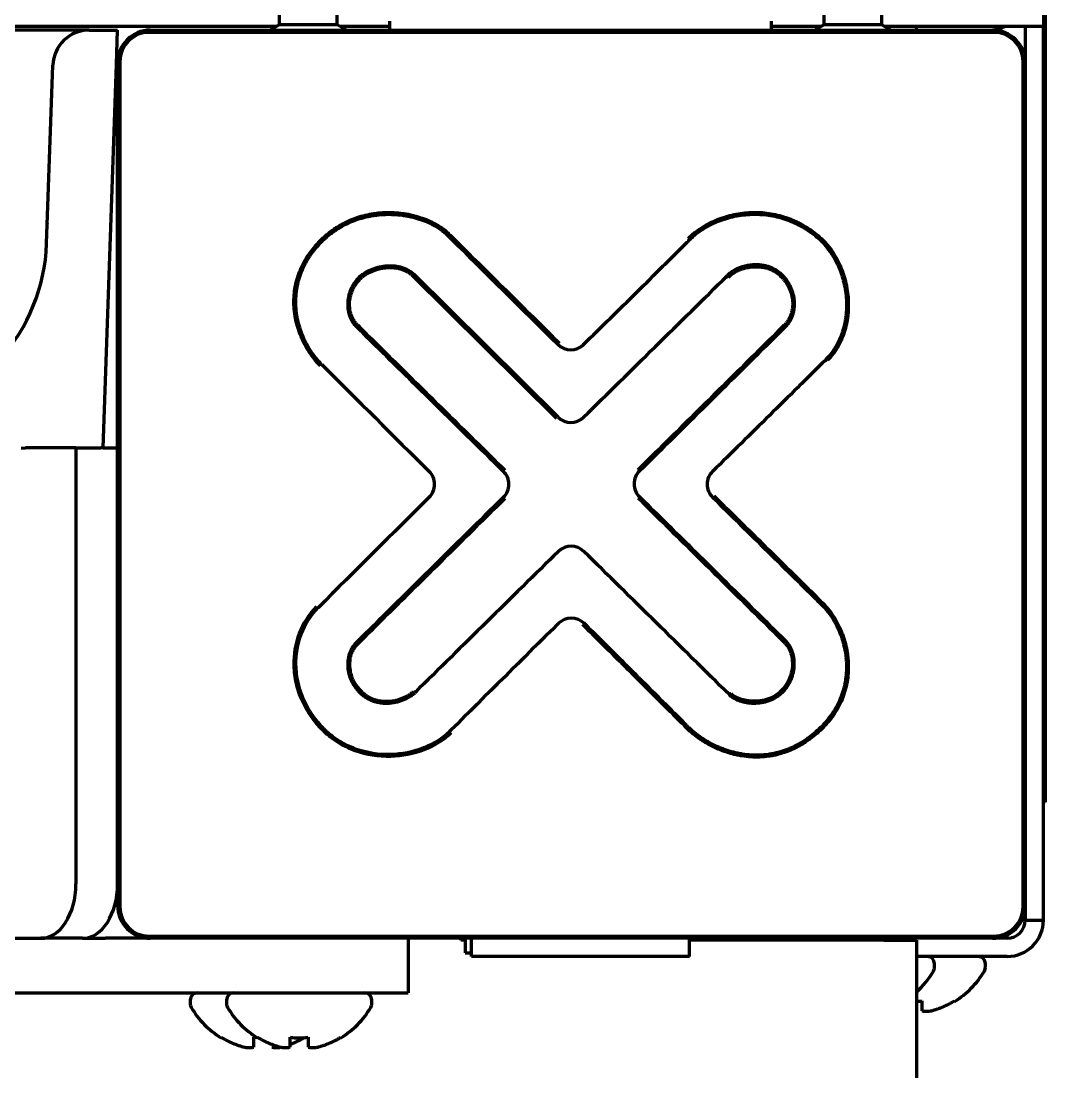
# Model space of a CAD drawing. Header units: inches. Extents: x -3055 to 7244, y 299 to 5591.
# Drawn here: x 3632.8 to 3689.2, y 2087.3 to 2145.1 of the extents above; entities that cross this region are included whole.
import ezdxf

# ---------------------------------------------------------------- set-up
doc = ezdxf.new("R2010")
doc.units = ezdxf.units.IN

msp = doc.modelspace()

# ---------------------------------------------------------------- linework, layer by layer
at = {"linetype": 'Continuous', "lineweight": 70}
for p, q in [((3689.155, 2104.123), (3689.155, 2165.123)), ((3689.205, 2165.123), (3689.205, 2104.123)), ((3689.119, 2160.643), (3689.119, 2144.823)), ((3647.019, 2145.623), (3647.019, 2144.912)), ((3650.219, 2144.912), (3650.219, 2145.623)), ((3677.019, 2145.623), (3677.019, 2144.912)), ((3680.219, 2144.912), (3680.219, 2145.623)), ((3646.865, 2144.823), (3614.519, 2144.823)), ((3647.019, 2144.912), (3646.519, 2144.623)), ((3650.219, 2144.912), (3647.019, 2144.912)), ((3650.719, 2144.623), (3650.219, 2144.912)), ((3653.118, 2144.823), (3650.373, 2144.823)), ((3676.864, 2144.823), (3674.117, 2144.823)), ((3677.019, 2144.912), (3676.519, 2144.623)), ((3680.219, 2144.912), (3677.019, 2144.912)), ((3680.719, 2144.623), (3680.219, 2144.912)), ((3687.119, 2144.823), (3680.371, 2144.823)), ((3682.119, 2144.623), (3682.119, 2144.825)), ((3689.119, 2144.823), (3687.119, 2144.823)), ((3688.119, 2144.823), (3688.119, 2144.278)), ((3689.119, 2144.278), (3689.119, 2144.823)), ((3636.55, 2144.623), (3631.553, 2144.623)), ((3636.55, 2144.623), (3636.85, 2144.623)), ((3636.85, 2144.623), (3638.119, 2144.623)), ((3638.052, 2142.728), (3638.119, 2144.623)), ((3686.394, 2144.498), (3639.844, 2144.498)), ((3639.919, 2144.623), (3686.319, 2144.623)), ((3688.119, 2144.278), (3688.119, 2142.823)), ((3689.119, 2097.919), (3689.119, 2144.278)), ((3634.208, 2132.869), (3634.551, 2142.693)), ((3637.315, 2121.623), (3638.052, 2142.728)), ((3638.119, 2096.423), (3638.119, 2142.823)), ((3638.244, 2142.898), (3638.244, 2096.348)), ((3687.994, 2096.348), (3687.994, 2142.898)), ((3688.119, 2142.823), (3688.119, 2096.423)), ((3656.362, 2133.263), (3656.433, 2133.333)), ((3676.543, 2133.308), (3676.605, 2133.387)), ((3669.633, 2133.085), (3669.561, 2133.156)), ((3651.41, 2130.998), (3651.481, 2130.928)), ((3654.429, 2131.183), (3654.36, 2131.111)), ((3662.312, 2123.244), (3654.36, 2131.111)), ((3662.382, 2123.315), (3654.429, 2131.183)), ((3671.703, 2131.101), (3671.775, 2131.031)), ((3674.694, 2131.171), (3674.625, 2131.099)), ((3651.257, 2128.319), (3651.328, 2128.39)), ((3674.926, 2128.318), (3674.856, 2128.389)), ((3677.147, 2126.502), (3677.218, 2126.431)), ((3649.359, 2126.214), (3649.288, 2126.143)), ((3632.796, 2121.61), (3633.043, 2121.623)), ((3635.82, 2121.623), (3633.043, 2121.623)), ((3635.82, 2121.623), (3637.202, 2121.623)), ((3635.82, 2121.623), (3635.82, 2097.623)), ((3637.315, 2121.623), (3637.202, 2121.623)), ((3637.315, 2121.623), (3638.119, 2121.623)), ((3670.895, 2118.905), (3670.965, 2118.976)), ((3676.963, 2112.93), (3677.033, 2113.001)), ((3663.815, 2111.965), (3663.744, 2111.894)), ((3651.226, 2110.856), (3651.296, 2110.785)), ((3674.956, 2110.948), (3674.886, 2110.878)), ((3651.473, 2108.146), (3651.544, 2108.216)), ((3654.49, 2108.146), (3654.42, 2108.216)), ((3671.816, 2108.039), (3671.886, 2108.11)), ((3671.909, 2108.086), (3671.841, 2108.013)), ((3669.531, 2106.277), (3669.46, 2106.207)), ((3656.48, 2105.939), (3656.41, 2106.01)), ((3689.155, 2104.623), (3689.119, 2104.623)), ((3689.155, 2102.123), (3689.155, 2104.123)), ((3689.205, 2104.123), (3689.205, 2102.123)), ((3689.205, 2102.123), (3689.155, 2102.123)), ((3689.119, 2097.192), (3689.119, 2097.919)), ((3689.119, 2096.623), (3689.119, 2097.192)), ((3688.119, 2096.423), (3688.119, 2095.623)), ((3689.119, 2095.623), (3689.119, 2096.623)), ((3688.119, 2095.623), (3689.119, 2095.623)), ((3619.108, 2094.623), (3633.892, 2094.623)), ((3636.19, 2094.623), (3633.892, 2094.623)), ((3636.19, 2094.623), (3637.459, 2094.623)), ((3639.757, 2094.623), (3637.459, 2094.623)), ((3639.757, 2094.623), (3639.919, 2094.623)), ((3639.844, 2094.748), (3686.394, 2094.748)), ((3686.319, 2094.623), (3639.919, 2094.623)), ((3654.119, 2094.623), (3654.119, 2091.623)), ((3657.019, 2094.523), (3657.019, 2094.623)), ((3657.269, 2094.523), (3657.019, 2094.523)), ((3657.269, 2094.624), (3657.269, 2093.823)), ((3657.619, 2093.623), (3657.619, 2094.623)), ((3680.319, 2094.523), (3669.618, 2094.523)), ((3669.619, 2093.623), (3669.619, 2094.623)), ((3675.119, 2094.623), (3673.119, 2094.623)), ((3673.119, 2094.623), (3673.119, 2094.523)), ((3687.119, 2094.623), (3675.119, 2094.623)), ((3677.365, 2094.623), (3677.365, 2094.623)), ((3680.319, 2094.523), (3682.119, 2094.523)), ((3680.872, 2094.623), (3680.872, 2094.623)), ((3682.119, 2094.523), (3682.119, 2014.073)), ((3683.672, 2094.623), (3683.672, 2094.623)), ((3657.269, 2093.823), (3657.618, 2093.823)), ((3669.619, 2093.623), (3657.619, 2093.623)), ((3687.119, 2093.623), (3682.118, 2093.623)), ((3683.119, 2093.023), (3683.119, 2093.223)), ((3685.919, 2093.023), (3685.919, 2093.223)), ((3620.12, 2091.623), (3637.459, 2091.623)), ((3637.459, 2091.623), (3639.757, 2091.623)), ((3639.757, 2091.623), (3651.119, 2091.623)), ((3651.119, 2091.623), (3654.119, 2091.623)), ((3642.119, 2091.223), (3642.119, 2091.023)), ((3644.119, 2091.223), (3644.119, 2091.023)), ((3652.119, 2091.023), (3652.119, 2091.223)), ((3684.219, 2091.178), (3684.219, 2091.145)), ((3643.819, 2089.145), (3643.819, 2089.178)), ((3645.619, 2089.178), (3645.817, 2089.157)), ((3645.819, 2089.145), (3645.819, 2089.178)), ((3650.419, 2089.178), (3650.419, 2089.145))]:
    msp.add_line(p, q, dxfattribs=at)
for centre, radius, start, end in [((3686.119, 2146.623), 2, 270, 295.83984), ((3636.55, 2142.623), 2, 90, 178), ((3639.919, 2142.823), 1.8, 90, 180), ((3639.844, 2142.898), 1.6, 90, 180), ((3686.319, 2142.823), 1.8, 0, 90), ((3686.394, 2142.898), 1.6, 0, 90), ((5083.716, 3572.463), 2026.977, 225.23677, 225.47603), ((5083.716, 3572.463), 2026.877, 225.236811, 225.47603), ((3624.214, 2133.218), 10, 278.25944, 358), ((-642.483, 6508.303), 6145.901, 314.481055, 314.584597), ((6881.111, 5401.932), 4598.751, 225.385511, 225.52738), ((6881.111, 5401.932), 4598.651, 225.38552, 225.52738), ((-1979.547, 7839.406), 8036.665, 314.633821, 314.714601), ((-1979.547, 7839.406), 8036.765, 314.633821, 314.714601), ((3663.085, 2128.028), 1, 225.47603, 314.4864), ((5657.348, 4141.894), 2845.169, 225.109511, 225.277687), ((3663.085, 2124.026), 1, 225.30712, 314.48105), ((3654.58, 2119.618), 1, 314.73047, 45.27769), ((3658.671, 2119.617), 1, 314.61693, 45.52738), ((3667.571, 2119.64), 1, 134.63382, 225.42172), ((3671.595, 2119.619), 1, 134.48075, 225.54834), ((5900.161, -147.19), 3189.776, 134.730473, 134.885454), ((10417.262, -4729.957), 9621.641, 134.61693, 134.685132), ((10417.262, -4729.957), 9621.541, 134.61693, 134.685132), ((-2945.93, -4591.941), 9421.412, 45.352632, 45.42172), ((-2945.93, -4591.941), 9421.512, 45.352629, 45.42172), ((9105.699, -3425.398), 7767.612, 134.488725, 134.570552), ((3663.099, 2115.212), 1, 45.50651, 134.48872), ((-1724.148, -3368.137), 7687.973, 45.422706, 45.506515), ((5699.073, 54.83), 2894.791, 134.713518, 134.88081), ((3663.111, 2111.255), 1, 45.26446, 134.71352), ((3639.919, 2096.423), 1.8, 180, 270), ((3639.844, 2096.348), 1.6, 180, 270), ((3686.319, 2096.423), 1.8, 270, 0), ((3686.394, 2096.348), 1.6, 270, 0), ((3687.119, 2095.623), 2, 270, 0), ((3687.119, 2095.623), 1, 270, 0), ((3682.719, 2093.223), 0.4, 0, 90), ((3685.519, 2093.223), 0.4, 0, 90), ((3678.92, 2095.243), 4.8, 311.79318, 329.69882), ((3682.719, 2093.023), 0.4, 329.69882, 0), ((3681.72, 2095.243), 4.8, 301.37271, 329.69882), ((3685.519, 2093.023), 0.4, 329.69882, 0), ((3642.519, 2091.223), 0.4, 90, 180), ((3644.519, 2091.223), 0.4, 90, 180), ((3651.719, 2091.223), 0.4, 0, 90), ((3642.519, 2091.023), 0.4, 180, 210.30118), ((3644.519, 2091.023), 0.4, 180, 210.30118), ((3651.719, 2091.023), 0.4, 329.69882, 0), ((3646.317, 2093.243), 4.8, 210.30118, 238.62729), ((3648.317, 2093.243), 4.8, 210.30118, 238.62729), ((3647.92, 2093.243), 4.8, 301.37271, 329.69882)]:
    msp.add_arc(centre, radius, start, end, dxfattribs=at)
for centre, major_axis, ratio, start_param, end_param in [((3624.254, 2134.345), (0.254, 10.039), 0.995746, 4.687766, 4.702688), ((3633.892, 2097.623), (0, 3), 0.642788, 3.141593, 4.712389), ((3636.19, 2097.623), (0, -3), 0.642788, 0, 1.570796)]:
    msp.add_ellipse(centre, major_axis=major_axis, ratio=ratio, start_param=start_param, end_param=end_param, dxfattribs=at)
for points in [[(3653.119, 2144.623), (3653.119, 2144.699), (3653.119, 2144.859), (3653.119, 2145.033), (3653.119, 2145.123)], [(3674.119, 2145.123), (3674.119, 2145.033), (3674.119, 2144.859), (3674.119, 2144.699), (3674.119, 2144.623)], [(3671.703, 2131.101), (3671.715, 2131.113), (3671.727, 2131.125), (3671.739, 2131.136)], [(3671.815, 2108.038), (3671.823, 2108.029), (3671.832, 2108.021), (3671.841, 2108.013)], [(3671.885, 2108.109), (3671.893, 2108.101), (3671.901, 2108.093), (3671.909, 2108.086)], [(3682.12, 2091.151), (3682.22, 2091.156), (3682.319, 2091.165), (3682.419, 2091.178)], [(3682.919, 2090.628), (3682.973, 2090.641), (3683.081, 2090.671), (3683.242, 2090.722), (3683.401, 2090.778), (3683.557, 2090.839), (3683.709, 2090.906), (3683.865, 2090.98), (3684.031, 2091.068), (3684.155, 2091.139), (3684.219, 2091.178)], [(3682.419, 2090.628), (3682.445, 2090.624), (3682.496, 2090.619), (3682.57, 2090.614), (3682.641, 2090.611), (3682.711, 2090.612), (3682.781, 2090.614), (3682.849, 2090.62), (3682.895, 2090.625), (3682.919, 2090.628)], [(3645.619, 2088.628), (3645.619, 2088.641), (3645.619, 2088.671), (3645.619, 2088.722), (3645.619, 2088.778), (3645.619, 2088.839), (3645.619, 2088.906), (3645.619, 2088.98), (3645.619, 2089.068), (3645.619, 2089.139), (3645.619, 2089.178)], [(3647.619, 2088.628), (3647.619, 2088.641), (3647.619, 2088.671), (3647.619, 2088.722), (3647.619, 2088.778), (3647.619, 2088.839), (3647.619, 2088.906), (3647.619, 2088.98), (3647.619, 2089.068), (3647.619, 2089.139), (3647.619, 2089.178)], [(3647.619, 2089.178), (3647.785, 2089.156), (3648.119, 2089.134), (3648.452, 2089.156), (3648.619, 2089.178)], [(3649.119, 2088.628), (3649.173, 2088.641), (3649.281, 2088.671), (3649.442, 2088.722), (3649.601, 2088.778), (3649.757, 2088.839), (3649.909, 2088.906), (3650.065, 2088.98), (3650.231, 2089.068), (3650.355, 2089.139), (3650.419, 2089.178)], [(3645.119, 2088.628), (3645.142, 2088.625), (3645.19, 2088.619), (3645.261, 2088.614), (3645.333, 2088.612), (3645.404, 2088.612), (3645.475, 2088.614), (3645.547, 2088.619), (3645.595, 2088.625), (3645.619, 2088.628)], [(3646.619, 2088.628), (3646.645, 2088.624), (3646.696, 2088.619), (3646.77, 2088.614), (3646.841, 2088.611), (3646.911, 2088.612), (3646.981, 2088.614), (3647.049, 2088.62), (3647.095, 2088.625), (3647.119, 2088.628)], [(3647.119, 2088.628), (3647.142, 2088.625), (3647.19, 2088.619), (3647.261, 2088.614), (3647.333, 2088.612), (3647.404, 2088.612), (3647.475, 2088.614), (3647.547, 2088.619), (3647.595, 2088.625), (3647.619, 2088.628)], [(3648.619, 2088.628), (3648.645, 2088.624), (3648.696, 2088.619), (3648.77, 2088.614), (3648.841, 2088.611), (3648.911, 2088.612), (3648.981, 2088.614), (3649.049, 2088.62), (3649.095, 2088.625), (3649.119, 2088.628)]]:
    msp.add_open_spline(points, degree=3, dxfattribs=at)
for points, knots in [([(3649.288, 2126.143), (3649.259, 2126.172), (3649.231, 2126.201), (3649.174, 2126.261), (3649.091, 2126.351), (3649.012, 2126.444), (3648.86, 2126.632), (3648.765, 2126.763), (3648.587, 2127.032), (3648.505, 2127.171), (3648.391, 2127.386), (3648.355, 2127.459), (3648.303, 2127.569), (3648.286, 2127.606), (3648.252, 2127.681), (3648.236, 2127.718), (3648.158, 2127.907), (3648.103, 2128.059), (3648.007, 2128.368), (3647.967, 2128.524), (3647.917, 2128.762), (3647.903, 2128.842), (3647.884, 2128.963), (3647.878, 2129.003), (3647.868, 2129.084), (3647.863, 2129.125), (3647.841, 2129.328), (3647.832, 2129.49), (3647.831, 2129.813), (3647.839, 2129.974), (3647.872, 2130.296), (3647.897, 2130.456), (3647.939, 2130.655), (3647.948, 2130.695), (3647.968, 2130.775), (3647.998, 2130.893), (3648.079, 2131.165), (3648.225, 2131.539), (3648.372, 2131.825), (3648.494, 2132.035), (3648.536, 2132.103), (3648.602, 2132.206), (3648.625, 2132.239), (3648.671, 2132.307), (3648.694, 2132.34), (3648.813, 2132.506), (3648.915, 2132.633), (3649.127, 2132.876), (3649.238, 2132.993), (3649.469, 2133.216), (3649.59, 2133.323), (3649.778, 2133.476), (3649.843, 2133.525), (3649.941, 2133.597), (3649.974, 2133.621), (3650.041, 2133.668), (3650.075, 2133.691), (3650.177, 2133.759), (3650.246, 2133.802), (3650.352, 2133.865), (3650.387, 2133.885), (3650.458, 2133.925), (3650.494, 2133.945), (3650.674, 2134.041), (3650.82, 2134.11), (3651.118, 2134.235), (3651.269, 2134.29), (3651.576, 2134.386), (3651.732, 2134.427), (3651.969, 2134.478), (3652.049, 2134.493), (3652.209, 2134.52), (3652.29, 2134.532), (3652.533, 2134.562), (3652.856, 2134.587), (3653.179, 2134.584), (3653.502, 2134.568), (3653.664, 2134.553), (3653.865, 2134.525), (3653.906, 2134.52), (3653.986, 2134.507), (3654.026, 2134.5), (3654.147, 2134.478), (3654.226, 2134.462), (3654.463, 2134.408), (3654.619, 2134.365), (3654.926, 2134.266), (3655.077, 2134.209), (3655.3, 2134.112), (3655.374, 2134.078), (3655.484, 2134.023), (3655.52, 2134.005), (3655.592, 2133.966), (3655.628, 2133.946), (3655.805, 2133.845), (3655.94, 2133.756), (3656.134, 2133.609), (3656.197, 2133.558), (3656.288, 2133.476), (3656.318, 2133.449), (3656.376, 2133.392), (3656.405, 2133.363), (3656.433, 2133.333)], [0, 0, 0, 0, 0.007813, 0.007813, 0.015625, 0.03125, 0.03125, 0.0625, 0.0625, 0.09375, 0.09375, 0.109375, 0.109375, 0.117188, 0.117188, 0.125, 0.125, 0.15625, 0.15625, 0.1875, 0.1875, 0.203125, 0.203125, 0.210938, 0.210938, 0.21875, 0.21875, 0.25, 0.25, 0.28125, 0.28125, 0.3125, 0.3125, 0.320313, 0.320313, 0.328125, 0.34375, 0.375, 0.40625, 0.40625, 0.421875, 0.421875, 0.429687, 0.429687, 0.4375, 0.4375, 0.46875, 0.46875, 0.5, 0.5, 0.53125, 0.53125, 0.546875, 0.546875, 0.554687, 0.554687, 0.5625, 0.5625, 0.578125, 0.578125, 0.585937, 0.585937, 0.59375, 0.59375, 0.625, 0.625, 0.65625, 0.65625, 0.6875, 0.6875, 0.703125, 0.703125, 0.71875, 0.71875, 0.75, 0.78125, 0.78125, 0.8125, 0.8125, 0.820312, 0.820312, 0.828125, 0.828125, 0.84375, 0.84375, 0.875, 0.875, 0.90625, 0.90625, 0.921875, 0.921875, 0.929687, 0.929687, 0.9375, 0.9375, 0.96875, 0.96875, 0.984375, 0.984375, 0.992187, 0.992187, 1, 1, 1, 1]), ([(3649.359, 2126.214), (3649.33, 2126.242), (3649.302, 2126.271), (3649.247, 2126.329), (3649.166, 2126.418), (3649.089, 2126.508), (3648.939, 2126.694), (3648.846, 2126.821), (3648.672, 2127.086), (3648.592, 2127.222), (3648.48, 2127.432), (3648.444, 2127.503), (3648.393, 2127.612), (3648.376, 2127.648), (3648.344, 2127.721), (3648.328, 2127.758), (3648.252, 2127.942), (3648.197, 2128.092), (3648.104, 2128.395), (3648.064, 2128.548), (3648.016, 2128.781), (3648.001, 2128.859), (3647.983, 2128.978), (3647.977, 2129.017), (3647.967, 2129.096), (3647.962, 2129.136), (3647.941, 2129.335), (3647.932, 2129.494), (3647.932, 2129.811), (3647.939, 2129.969), (3647.972, 2130.284), (3647.996, 2130.441), (3648.038, 2130.636), (3648.047, 2130.676), (3648.065, 2130.753), (3648.095, 2130.87), (3648.175, 2131.136), (3648.318, 2131.502), (3648.463, 2131.782), (3648.582, 2131.987), (3648.624, 2132.055), (3648.689, 2132.155), (3648.711, 2132.188), (3648.756, 2132.254), (3648.779, 2132.287), (3648.896, 2132.449), (3648.995, 2132.573), (3649.203, 2132.812), (3649.312, 2132.926), (3649.539, 2133.145), (3649.657, 2133.25), (3649.842, 2133.399), (3649.905, 2133.447), (3650.002, 2133.518), (3650.034, 2133.541), (3650.1, 2133.587), (3650.133, 2133.61), (3650.233, 2133.676), (3650.301, 2133.718), (3650.404, 2133.78), (3650.439, 2133.8), (3650.509, 2133.839), (3650.544, 2133.858), (3650.72, 2133.952), (3650.864, 2134.02), (3651.301, 2134.203), (3651.602, 2134.296), (3651.99, 2134.38), (3652.068, 2134.395), (3652.225, 2134.421), (3652.305, 2134.433), (3652.542, 2134.462), (3652.859, 2134.487), (3653.176, 2134.484), (3653.492, 2134.468), (3653.65, 2134.454), (3653.848, 2134.427), (3653.888, 2134.421), (3653.967, 2134.409), (3654.006, 2134.402), (3654.124, 2134.381), (3654.202, 2134.365), (3654.434, 2134.312), (3654.587, 2134.271), (3654.888, 2134.173), (3655.036, 2134.118), (3655.255, 2134.023), (3655.327, 2133.99), (3655.47, 2133.918), (3655.541, 2133.88), (3655.749, 2133.761), (3655.882, 2133.675), (3656.071, 2133.531), (3656.132, 2133.481), (3656.22, 2133.402), (3656.249, 2133.376), (3656.307, 2133.32), (3656.334, 2133.292), (3656.362, 2133.263)], [0, 0, 0, 0, 0.007812, 0.007812, 0.015625, 0.03125, 0.03125, 0.0625, 0.0625, 0.09375, 0.09375, 0.109375, 0.109375, 0.117187, 0.117187, 0.125, 0.125, 0.15625, 0.15625, 0.1875, 0.1875, 0.203125, 0.203125, 0.210937, 0.210937, 0.21875, 0.21875, 0.25, 0.25, 0.28125, 0.28125, 0.3125, 0.3125, 0.320312, 0.320312, 0.328125, 0.34375, 0.375, 0.40625, 0.40625, 0.421875, 0.421875, 0.429687, 0.429687, 0.4375, 0.4375, 0.46875, 0.46875, 0.5, 0.5, 0.53125, 0.53125, 0.546875, 0.546875, 0.554687, 0.554687, 0.5625, 0.5625, 0.578125, 0.578125, 0.585937, 0.585937, 0.59375, 0.59375, 0.625, 0.625, 0.6875, 0.6875, 0.703125, 0.703125, 0.71875, 0.71875, 0.75, 0.78125, 0.78125, 0.8125, 0.8125, 0.820312, 0.820312, 0.828125, 0.828125, 0.84375, 0.84375, 0.875, 0.875, 0.90625, 0.90625, 0.921875, 0.921875, 0.9375, 0.9375, 0.96875, 0.96875, 0.984375, 0.984375, 0.992187, 0.992187, 1, 1, 1, 1]), ([(3669.561, 2133.156), (3669.618, 2133.213), (3669.677, 2133.269), (3669.768, 2133.35), (3669.798, 2133.376), (3669.86, 2133.428), (3669.891, 2133.454), (3670.049, 2133.578), (3670.179, 2133.67), (3670.448, 2133.841), (3670.586, 2133.92), (3670.87, 2134.064), (3671.015, 2134.13), (3671.239, 2134.22), (3671.315, 2134.249), (3671.467, 2134.302), (3671.543, 2134.327), (3671.772, 2134.396), (3671.927, 2134.436), (3672.238, 2134.501), (3672.551, 2134.554), (3672.87, 2134.579), (3673.07, 2134.586), (3673.111, 2134.587), (3673.191, 2134.588), (3673.232, 2134.588), (3673.352, 2134.587), (3673.433, 2134.585), (3673.672, 2134.572), (3673.831, 2134.556), (3674.146, 2134.511), (3674.459, 2134.451), (3674.767, 2134.363), (3674.958, 2134.299), (3674.996, 2134.286), (3675.072, 2134.258), (3675.185, 2134.216), (3675.371, 2134.139), (3675.517, 2134.07), (3675.661, 2133.999), (3675.733, 2133.961), (3676.085, 2133.767), (3676.352, 2133.587), (3676.605, 2133.387)], [0, 0, 0, 0, 0.03125, 0.03125, 0.046875, 0.046875, 0.0625, 0.0625, 0.125, 0.125, 0.1875, 0.1875, 0.25, 0.25, 0.28125, 0.28125, 0.3125, 0.3125, 0.375, 0.375, 0.4375, 0.5, 0.5, 0.515625, 0.515625, 0.53125, 0.53125, 0.5625, 0.5625, 0.625, 0.625, 0.6875, 0.75, 0.75, 0.765625, 0.765625, 0.78125, 0.8125, 0.84375, 0.84375, 0.875, 0.875, 1, 1, 1, 1]), ([(3669.633, 2133.085), (3669.688, 2133.142), (3669.746, 2133.196), (3669.835, 2133.276), (3669.865, 2133.302), (3669.926, 2133.353), (3669.956, 2133.377), (3670.111, 2133.5), (3670.239, 2133.59), (3670.502, 2133.757), (3670.638, 2133.834), (3670.917, 2133.976), (3671.059, 2134.04), (3671.279, 2134.128), (3671.353, 2134.156), (3671.502, 2134.208), (3671.577, 2134.233), (3671.802, 2134.301), (3671.954, 2134.339), (3672.259, 2134.404), (3672.566, 2134.455), (3672.879, 2134.48), (3673.076, 2134.486), (3673.115, 2134.487), (3673.194, 2134.488), (3673.234, 2134.488), (3673.352, 2134.487), (3673.431, 2134.485), (3673.666, 2134.472), (3673.822, 2134.457), (3674.131, 2134.412), (3674.438, 2134.354), (3674.74, 2134.267), (3674.927, 2134.204), (3674.965, 2134.191), (3675.039, 2134.164), (3675.15, 2134.122), (3675.332, 2134.046), (3675.475, 2133.979), (3675.617, 2133.909), (3675.687, 2133.872), (3676.033, 2133.681), (3676.295, 2133.505), (3676.543, 2133.308)], [0, 0, 0, 0, 0.03125, 0.03125, 0.046875, 0.046875, 0.0625, 0.0625, 0.125, 0.125, 0.1875, 0.1875, 0.25, 0.25, 0.28125, 0.28125, 0.3125, 0.3125, 0.375, 0.375, 0.4375, 0.5, 0.5, 0.515625, 0.515625, 0.53125, 0.53125, 0.5625, 0.5625, 0.625, 0.625, 0.6875, 0.75, 0.75, 0.765625, 0.765625, 0.78125, 0.8125, 0.84375, 0.84375, 0.875, 0.875, 1, 1, 1, 1]), ([(3676.543, 2133.308), (3676.668, 2133.209), (3676.786, 2133.102), (3677.009, 2132.878), (3677.113, 2132.76), (3677.261, 2132.574), (3677.332, 2132.479), (3677.4, 2132.38), (3677.444, 2132.314), (3677.466, 2132.281), (3677.573, 2132.112), (3677.651, 2131.974), (3677.792, 2131.692), (3677.856, 2131.548), (3677.97, 2131.255), (3678.02, 2131.105), (3678.086, 2130.877), (3678.106, 2130.8), (3678.133, 2130.684), (3678.142, 2130.645), (3678.159, 2130.567), (3678.167, 2130.528), (3678.204, 2130.333), (3678.25, 2130.02), (3678.268, 2129.706), (3678.272, 2129.391), (3678.267, 2129.233), (3678.251, 2129.035), (3678.247, 2128.995), (3678.239, 2128.916), (3678.234, 2128.876), (3678.219, 2128.757), (3678.207, 2128.678), (3678.164, 2128.443), (3678.129, 2128.288), (3678.041, 2127.985), (3677.989, 2127.836), (3677.869, 2127.544), (3677.8, 2127.402), (3677.701, 2127.227), (3677.681, 2127.193), (3677.64, 2127.125), (3677.576, 2127.023), (3677.508, 2126.926), (3677.364, 2126.736), (3677.26, 2126.615), (3677.147, 2126.502)], [0, 0, 0, 0, 0.0625, 0.0625, 0.125, 0.125, 0.15625, 0.171875, 0.171875, 0.1875, 0.1875, 0.25, 0.25, 0.3125, 0.3125, 0.375, 0.375, 0.40625, 0.40625, 0.421875, 0.421875, 0.4375, 0.4375, 0.5, 0.5625, 0.5625, 0.625, 0.625, 0.640625, 0.640625, 0.65625, 0.65625, 0.6875, 0.6875, 0.75, 0.75, 0.8125, 0.8125, 0.875, 0.875, 0.890625, 0.890625, 0.90625, 0.9375, 0.9375, 1, 1, 1, 1]), ([(3676.605, 2133.387), (3676.733, 2133.285), (3676.854, 2133.176), (3677.081, 2132.947), (3677.188, 2132.826), (3677.339, 2132.636), (3677.412, 2132.539), (3677.482, 2132.438), (3677.527, 2132.371), (3677.549, 2132.336), (3677.658, 2132.164), (3677.738, 2132.023), (3677.883, 2131.735), (3677.948, 2131.588), (3678.064, 2131.288), (3678.115, 2131.135), (3678.182, 2130.902), (3678.203, 2130.823), (3678.231, 2130.704), (3678.24, 2130.665), (3678.257, 2130.585), (3678.266, 2130.545), (3678.304, 2130.346), (3678.35, 2130.026), (3678.368, 2129.705), (3678.372, 2129.383), (3678.366, 2129.221), (3678.35, 2129.019), (3678.346, 2128.978), (3678.337, 2128.897), (3678.333, 2128.856), (3678.322, 2128.776), (3678.316, 2128.735), (3678.304, 2128.654), (3678.297, 2128.614), (3678.261, 2128.414), (3678.224, 2128.256), (3678.133, 2127.946), (3678.08, 2127.794), (3677.956, 2127.496), (3677.886, 2127.35), (3677.785, 2127.172), (3677.764, 2127.137), (3677.722, 2127.067), (3677.657, 2126.964), (3677.587, 2126.864), (3677.44, 2126.67), (3677.334, 2126.547), (3677.218, 2126.431)], [0, 0, 0, 0, 0.0625, 0.0625, 0.125, 0.125, 0.15625, 0.171875, 0.171875, 0.1875, 0.1875, 0.25, 0.25, 0.3125, 0.3125, 0.375, 0.375, 0.40625, 0.40625, 0.421875, 0.421875, 0.4375, 0.4375, 0.5, 0.5625, 0.5625, 0.625, 0.625, 0.640625, 0.640625, 0.65625, 0.65625, 0.671875, 0.671875, 0.6875, 0.6875, 0.75, 0.75, 0.8125, 0.8125, 0.875, 0.875, 0.890625, 0.890625, 0.90625, 0.9375, 0.9375, 1, 1, 1, 1]), ([(3663.786, 2127.315), (3664.275, 2127.794), (3664.763, 2128.274), (3665.739, 2129.234), (3666.227, 2129.714), (3667.202, 2130.675), (3667.69, 2131.156), (3668.42, 2131.878), (3668.663, 2132.119), (3669.028, 2132.48), (3669.149, 2132.601), (3669.331, 2132.782), (3669.391, 2132.843), (3669.512, 2132.964), (3669.572, 2133.024), (3669.633, 2133.085)], [0, 0, 0, 0, 0.25, 0.25, 0.5, 0.5, 0.75, 0.75, 0.875, 0.875, 0.9375, 0.9375, 0.96875, 0.96875, 1, 1, 1, 1]), ([(3654.429, 2131.183), (3654.427, 2131.185), (3654.426, 2131.186), (3654.422, 2131.189), (3654.418, 2131.193), (3654.406, 2131.203), (3654.384, 2131.223), (3654.338, 2131.262), (3654.297, 2131.293), (3654.213, 2131.351), (3654.154, 2131.386), (3654.063, 2131.434), (3654.032, 2131.449), (3653.969, 2131.477), (3653.937, 2131.49), (3653.841, 2131.526), (3653.776, 2131.547), (3653.645, 2131.581), (3653.578, 2131.595), (3653.444, 2131.616), (3653.376, 2131.624), (3653.273, 2131.631), (3653.239, 2131.633), (3653.17, 2131.635), (3653.136, 2131.635), (3653.032, 2131.634), (3652.963, 2131.63), (3652.827, 2131.618), (3652.692, 2131.601), (3652.558, 2131.574), (3652.426, 2131.542), (3652.36, 2131.524), (3652.262, 2131.493), (3652.23, 2131.482), (3652.165, 2131.459), (3652.133, 2131.447), (3652.037, 2131.409), (3651.975, 2131.381), (3651.853, 2131.32), (3651.793, 2131.287), (3651.677, 2131.215), (3651.621, 2131.177), (3651.539, 2131.114), (3651.512, 2131.092), (3651.46, 2131.046), (3651.435, 2131.023), (3651.41, 2130.998)], [0, 0, 0, 0, 0.001953, 0.001953, 0.003906, 0.007812, 0.015625, 0.03125, 0.0625, 0.0625, 0.125, 0.125, 0.15625, 0.15625, 0.1875, 0.1875, 0.25, 0.25, 0.3125, 0.3125, 0.375, 0.375, 0.40625, 0.40625, 0.4375, 0.4375, 0.5, 0.5, 0.5625, 0.625, 0.625, 0.6875, 0.6875, 0.71875, 0.71875, 0.75, 0.75, 0.8125, 0.8125, 0.875, 0.875, 0.9375, 0.9375, 0.96875, 0.96875, 1, 1, 1, 1]), ([(3654.36, 2131.111), (3654.311, 2131.156), (3654.26, 2131.196), (3654.153, 2131.27), (3654.097, 2131.304), (3654.01, 2131.348), (3653.98, 2131.363), (3653.92, 2131.389), (3653.89, 2131.401), (3653.798, 2131.435), (3653.736, 2131.454), (3653.611, 2131.486), (3653.547, 2131.499), (3653.419, 2131.519), (3653.354, 2131.525), (3653.256, 2131.532), (3653.223, 2131.533), (3653.158, 2131.535), (3653.125, 2131.535), (3653.027, 2131.533), (3652.961, 2131.53), (3652.766, 2131.512), (3652.638, 2131.49), (3652.449, 2131.445), (3652.387, 2131.428), (3652.293, 2131.398), (3652.263, 2131.388), (3652.201, 2131.366), (3652.17, 2131.354), (3652.079, 2131.318), (3652.02, 2131.291), (3651.903, 2131.233), (3651.846, 2131.202), (3651.735, 2131.134), (3651.682, 2131.097), (3651.604, 2131.037), (3651.578, 2131.016), (3651.528, 2130.973), (3651.504, 2130.951), (3651.481, 2130.928)], [0, 0, 0, 0, 0.0625, 0.0625, 0.125, 0.125, 0.15625, 0.15625, 0.1875, 0.1875, 0.25, 0.25, 0.3125, 0.3125, 0.375, 0.375, 0.40625, 0.40625, 0.4375, 0.4375, 0.5, 0.5, 0.625, 0.625, 0.6875, 0.6875, 0.71875, 0.71875, 0.75, 0.75, 0.8125, 0.8125, 0.875, 0.875, 0.9375, 0.9375, 0.96875, 0.96875, 1, 1, 1, 1]), ([(3674.694, 2131.171), (3674.597, 2131.265), (3674.49, 2131.347), (3674.345, 2131.434), (3674.316, 2131.45), (3674.256, 2131.482), (3674.225, 2131.497), (3674.134, 2131.539), (3674.072, 2131.563), (3673.945, 2131.606), (3673.881, 2131.624), (3673.783, 2131.647), (3673.75, 2131.654), (3673.684, 2131.666), (3673.651, 2131.672), (3673.55, 2131.686), (3673.416, 2131.699), (3673.281, 2131.7), (3673.18, 2131.698), (3673.146, 2131.696), (3673.079, 2131.692), (3673.045, 2131.689), (3672.945, 2131.678), (3672.879, 2131.668), (3672.747, 2131.644), (3672.682, 2131.629), (3672.552, 2131.594), (3672.488, 2131.574), (3672.392, 2131.54), (3672.361, 2131.528), (3672.298, 2131.502), (3672.268, 2131.489), (3672.176, 2131.447), (3672.117, 2131.416), (3672.001, 2131.347), (3671.945, 2131.31), (3671.878, 2131.259), (3671.864, 2131.249), (3671.838, 2131.228), (3671.799, 2131.195), (3671.762, 2131.161), (3671.738, 2131.137)], [0, 0, 0, 0, 0.125, 0.125, 0.15625, 0.15625, 0.1875, 0.1875, 0.25, 0.25, 0.3125, 0.3125, 0.34375, 0.34375, 0.375, 0.375, 0.4375, 0.5, 0.5, 0.53125, 0.53125, 0.5625, 0.5625, 0.625, 0.625, 0.6875, 0.6875, 0.75, 0.75, 0.78125, 0.78125, 0.8125, 0.8125, 0.875, 0.875, 0.9375, 0.9375, 0.953125, 0.953125, 0.96875, 1, 1, 1, 1]), ([(3671.775, 2131.031), (3671.786, 2131.043), (3671.798, 2131.055), (3671.821, 2131.078), (3671.856, 2131.112), (3671.894, 2131.144), (3671.945, 2131.185), (3671.971, 2131.205), (3672.024, 2131.242), (3672.052, 2131.26), (3672.134, 2131.311), (3672.191, 2131.342), (3672.308, 2131.398), (3672.368, 2131.424), (3672.46, 2131.458), (3672.491, 2131.469), (3672.553, 2131.489), (3672.584, 2131.499), (3672.677, 2131.525), (3672.74, 2131.54), (3672.867, 2131.565), (3672.931, 2131.575), (3673.028, 2131.586), (3673.06, 2131.59), (3673.125, 2131.595), (3673.158, 2131.597), (3673.256, 2131.6), (3673.386, 2131.6), (3673.516, 2131.589), (3673.613, 2131.576), (3673.645, 2131.571), (3673.71, 2131.56), (3673.741, 2131.554), (3673.836, 2131.532), (3673.899, 2131.515), (3674.021, 2131.475), (3674.081, 2131.452), (3674.17, 2131.412), (3674.199, 2131.398), (3674.257, 2131.368), (3674.286, 2131.352), (3674.427, 2131.269), (3674.531, 2131.191), (3674.625, 2131.099)], [0, 0, 0, 0, 0.015625, 0.015625, 0.03125, 0.0625, 0.0625, 0.09375, 0.09375, 0.125, 0.125, 0.1875, 0.1875, 0.25, 0.25, 0.28125, 0.28125, 0.3125, 0.3125, 0.375, 0.375, 0.4375, 0.4375, 0.46875, 0.46875, 0.5, 0.5, 0.5625, 0.625, 0.625, 0.65625, 0.65625, 0.6875, 0.6875, 0.75, 0.75, 0.8125, 0.8125, 0.84375, 0.84375, 0.875, 0.875, 1, 1, 1, 1]), ([(3651.41, 2130.998), (3651.322, 2130.91), (3651.243, 2130.816), (3651.154, 2130.689), (3651.137, 2130.663), (3651.104, 2130.611), (3651.088, 2130.584), (3651.041, 2130.504), (3651.013, 2130.449), (3650.935, 2130.282), (3650.893, 2130.166), (3650.853, 2130.017), (3650.846, 2129.986), (3650.833, 2129.926), (3650.827, 2129.895), (3650.811, 2129.804), (3650.795, 2129.682), (3650.791, 2129.56), (3650.792, 2129.437), (3650.796, 2129.375), (3650.805, 2129.282), (3650.809, 2129.251), (3650.819, 2129.19), (3650.825, 2129.159), (3650.837, 2129.099), (3650.844, 2129.068), (3650.86, 2129.008), (3650.869, 2128.978), (3650.897, 2128.89), (3650.919, 2128.833), (3650.969, 2128.721), (3650.998, 2128.666), (3651.045, 2128.586), (3651.062, 2128.56), (3651.097, 2128.509), (3651.115, 2128.483), (3651.172, 2128.41), (3651.213, 2128.363), (3651.257, 2128.319)], [0, 0, 0, 0, 0.125, 0.125, 0.15625, 0.15625, 0.1875, 0.1875, 0.25, 0.25, 0.375, 0.375, 0.40625, 0.40625, 0.4375, 0.4375, 0.5, 0.5625, 0.5625, 0.625, 0.625, 0.65625, 0.65625, 0.6875, 0.6875, 0.71875, 0.71875, 0.75, 0.75, 0.8125, 0.8125, 0.875, 0.875, 0.90625, 0.90625, 0.9375, 0.9375, 1, 1, 1, 1]), ([(3651.328, 2128.39), (3651.286, 2128.431), (3651.247, 2128.476), (3651.193, 2128.546), (3651.176, 2128.57), (3651.143, 2128.618), (3651.127, 2128.643), (3651.083, 2128.719), (3651.056, 2128.771), (3651.009, 2128.877), (3650.989, 2128.932), (3650.962, 2129.015), (3650.954, 2129.044), (3650.94, 2129.101), (3650.933, 2129.129), (3650.921, 2129.187), (3650.916, 2129.216), (3650.907, 2129.274), (3650.904, 2129.303), (3650.895, 2129.391), (3650.892, 2129.45), (3650.891, 2129.566), (3650.896, 2129.682), (3650.911, 2129.798), (3650.926, 2129.884), (3650.932, 2129.913), (3650.945, 2129.97), (3650.952, 2129.999), (3650.99, 2130.14), (3651.03, 2130.249), (3651.104, 2130.408), (3651.131, 2130.459), (3651.175, 2130.535), (3651.19, 2130.561), (3651.222, 2130.61), (3651.238, 2130.635), (3651.322, 2130.755), (3651.398, 2130.844), (3651.481, 2130.928)], [0, 0, 0, 0, 0.0625, 0.0625, 0.09375, 0.09375, 0.125, 0.125, 0.1875, 0.1875, 0.25, 0.25, 0.28125, 0.28125, 0.3125, 0.3125, 0.34375, 0.34375, 0.375, 0.375, 0.4375, 0.4375, 0.5, 0.5625, 0.5625, 0.59375, 0.59375, 0.625, 0.625, 0.75, 0.75, 0.8125, 0.8125, 0.84375, 0.84375, 0.875, 0.875, 1, 1, 1, 1]), ([(3674.625, 2131.099), (3674.67, 2131.055), (3674.714, 2131.009), (3674.797, 2130.914), (3674.836, 2130.866), (3674.948, 2130.715), (3675.014, 2130.609), (3675.086, 2130.469), (3675.1, 2130.441), (3675.126, 2130.383), (3675.139, 2130.355), (3675.175, 2130.267), (3675.196, 2130.209), (3675.251, 2130.03), (3675.277, 2129.908), (3675.296, 2129.751), (3675.299, 2129.719), (3675.303, 2129.656), (3675.305, 2129.625), (3675.307, 2129.531), (3675.305, 2129.468), (3675.298, 2129.374), (3675.295, 2129.342), (3675.287, 2129.28), (3675.282, 2129.248), (3675.265, 2129.155), (3675.251, 2129.094), (3675.215, 2128.975), (3675.194, 2128.916), (3675.157, 2128.83), (3675.137, 2128.787), (3675.116, 2128.745), (3675.101, 2128.717), (3675.093, 2128.703), (3675.053, 2128.635), (3674.983, 2128.53), (3674.9, 2128.435), (3674.855, 2128.39)], [0, 0, 0, 0, 0.0625, 0.0625, 0.125, 0.125, 0.25, 0.25, 0.28125, 0.28125, 0.3125, 0.3125, 0.375, 0.375, 0.5, 0.5, 0.53125, 0.53125, 0.5625, 0.5625, 0.625, 0.625, 0.65625, 0.65625, 0.6875, 0.6875, 0.75, 0.75, 0.8125, 0.8125, 0.84375, 0.859375, 0.859375, 0.875, 0.875, 0.9375, 1, 1, 1, 1]), ([(3674.926, 2128.319), (3674.973, 2128.366), (3675.06, 2128.466), (3675.134, 2128.576), (3675.176, 2128.648), (3675.185, 2128.663), (3675.201, 2128.692), (3675.224, 2128.736), (3675.245, 2128.781), (3675.284, 2128.872), (3675.306, 2128.933), (3675.345, 2129.059), (3675.36, 2129.123), (3675.379, 2129.221), (3675.384, 2129.254), (3675.393, 2129.32), (3675.397, 2129.353), (3675.405, 2129.452), (3675.407, 2129.518), (3675.405, 2129.617), (3675.404, 2129.65), (3675.4, 2129.716), (3675.397, 2129.75), (3675.378, 2129.915), (3675.351, 2130.044), (3675.293, 2130.232), (3675.271, 2130.294), (3675.234, 2130.386), (3675.221, 2130.416), (3675.194, 2130.477), (3675.179, 2130.507), (3675.104, 2130.655), (3675.034, 2130.766), (3674.917, 2130.925), (3674.875, 2130.976), (3674.788, 2131.076), (3674.742, 2131.124), (3674.694, 2131.171)], [0, 0, 0, 0, 0.0625, 0.125, 0.125, 0.140625, 0.140625, 0.15625, 0.1875, 0.1875, 0.25, 0.25, 0.3125, 0.3125, 0.34375, 0.34375, 0.375, 0.375, 0.4375, 0.4375, 0.46875, 0.46875, 0.5, 0.5, 0.625, 0.625, 0.6875, 0.6875, 0.71875, 0.71875, 0.75, 0.75, 0.875, 0.875, 0.9375, 0.9375, 1, 1, 1, 1]), ([(3677.147, 2126.502), (3677.018, 2126.372), (3676.888, 2126.243), (3676.629, 2125.985), (3676.499, 2125.856), (3676.109, 2125.469), (3675.329, 2124.697), (3674.547, 2123.926), (3673.504, 2122.898), (3672.983, 2122.385), (3671.939, 2121.358), (3671.417, 2120.845), (3670.894, 2120.332)], [0, 0, 0, 0, 0.0625, 0.0625, 0.125, 0.125, 0.25, 0.5, 0.5, 0.75, 0.75, 1, 1, 1, 1]), ([(3670.895, 2118.905), (3671.908, 2117.911), (3672.921, 2116.917), (3674.439, 2115.424), (3674.944, 2114.926), (3675.702, 2114.179), (3676.081, 2113.805), (3676.459, 2113.431), (3676.711, 2113.181), (3676.837, 2113.056), (3676.963, 2112.93)], [0, 0, 0, 0, 0.5, 0.5, 0.75, 0.75, 0.875, 0.9375, 0.9375, 1, 1, 1, 1]), ([(3670.965, 2118.976), (3671.978, 2117.982), (3672.991, 2116.988), (3674.509, 2115.495), (3675.015, 2114.997), (3675.773, 2114.25), (3676.152, 2113.876), (3676.53, 2113.501), (3676.782, 2113.251), (3676.908, 2113.126), (3677.033, 2113.001)], [0, 0, 0, 0, 0.5, 0.5, 0.75, 0.75, 0.875, 0.9375, 0.9375, 1, 1, 1, 1]), ([(3677.033, 2113.001), (3677.093, 2112.941), (3677.149, 2112.88), (3677.232, 2112.785), (3677.259, 2112.753), (3677.311, 2112.688), (3677.337, 2112.655), (3677.462, 2112.49), (3677.554, 2112.352), (3677.724, 2112.068), (3677.801, 2111.922), (3677.907, 2111.696), (3677.941, 2111.62), (3677.988, 2111.504), (3678.004, 2111.465), (3678.034, 2111.388), (3678.048, 2111.349), (3678.118, 2111.153), (3678.167, 2110.995), (3678.248, 2110.674), (3678.282, 2110.512), (3678.321, 2110.267), (3678.332, 2110.185), (3678.345, 2110.06), (3678.349, 2110.019), (3678.356, 2109.935), (3678.359, 2109.894), (3678.371, 2109.686), (3678.373, 2109.52), (3678.359, 2109.19), (3678.343, 2109.026), (3678.307, 2108.78), (3678.286, 2108.658), (3678.259, 2108.535), (3678.24, 2108.454), (3678.23, 2108.413), (3678.136, 2108.05), (3678.018, 2107.741), (3677.792, 2107.3), (3677.709, 2107.156), (3677.595, 2106.981), (3677.572, 2106.946), (3677.524, 2106.877), (3677.453, 2106.776), (3677.377, 2106.677), (3677.222, 2106.485), (3677.113, 2106.362), (3676.885, 2106.127), (3676.766, 2106.015), (3676.519, 2105.799), (3676.39, 2105.696), (3676.191, 2105.549), (3676.123, 2105.501), (3675.984, 2105.408), (3675.914, 2105.363), (3675.807, 2105.298), (3675.772, 2105.277), (3675.699, 2105.235), (3675.663, 2105.215), (3675.553, 2105.155), (3675.479, 2105.117), (3675.256, 2105.01), (3675.104, 2104.946), (3674.796, 2104.833), (3674.638, 2104.785), (3674.398, 2104.724), (3674.277, 2104.697), (3674.154, 2104.675), (3674.072, 2104.661), (3674.031, 2104.655), (3673.825, 2104.626), (3673.661, 2104.611), (3673.332, 2104.599), (3673.004, 2104.603), (3672.677, 2104.64), (3672.472, 2104.673), (3672.431, 2104.68), (3672.35, 2104.695), (3672.309, 2104.703), (3672.186, 2104.728), (3672.106, 2104.747), (3671.865, 2104.809), (3671.707, 2104.857), (3671.397, 2104.966), (3671.244, 2105.027), (3670.943, 2105.163), (3670.795, 2105.237), (3670.613, 2105.338), (3670.577, 2105.359), (3670.505, 2105.4), (3670.399, 2105.464), (3670.294, 2105.531), (3670.088, 2105.67), (3669.956, 2105.768), (3669.764, 2105.925), (3669.701, 2105.979), (3669.578, 2106.09), (3669.518, 2106.148), (3669.46, 2106.207)], [0, 0, 0, 0, 0.015625, 0.015625, 0.023437, 0.023437, 0.03125, 0.03125, 0.0625, 0.0625, 0.09375, 0.09375, 0.109375, 0.109375, 0.117187, 0.117187, 0.125, 0.125, 0.15625, 0.15625, 0.1875, 0.1875, 0.203125, 0.203125, 0.210937, 0.210937, 0.21875, 0.21875, 0.25, 0.25, 0.28125, 0.28125, 0.296875, 0.304687, 0.304687, 0.3125, 0.3125, 0.375, 0.375, 0.40625, 0.40625, 0.414062, 0.414062, 0.421875, 0.4375, 0.4375, 0.46875, 0.46875, 0.5, 0.5, 0.53125, 0.53125, 0.546875, 0.546875, 0.5625, 0.5625, 0.570312, 0.570312, 0.578125, 0.578125, 0.59375, 0.59375, 0.625, 0.625, 0.65625, 0.65625, 0.671875, 0.679687, 0.679687, 0.6875, 0.6875, 0.71875, 0.71875, 0.75, 0.78125, 0.78125, 0.789062, 0.789062, 0.796875, 0.796875, 0.8125, 0.8125, 0.84375, 0.84375, 0.875, 0.875, 0.90625, 0.90625, 0.914062, 0.914062, 0.921875, 0.9375, 0.9375, 0.96875, 0.96875, 0.984375, 0.984375, 1, 1, 1, 1]), ([(3656.48, 2105.939), (3656.067, 2105.528), (3655.005, 2104.893), (3653.133, 2104.527), (3651.467, 2104.776), (3650.385, 2105.306), (3649.88, 2105.666), (3649.61, 2105.895), (3649.422, 2106.075), (3649.245, 2106.258), (3649.024, 2106.509), (3648.669, 2106.973), (3648.255, 2107.701), (3647.934, 2108.654), (3647.698, 2110.505), (3648.24, 2112.052), (3649.092, 2112.898)], [0, 0, 0, 0, 0.113505, 0.237483, 0.367791, 0.436884, 0.471431, 0.488704, 0.505977, 0.522291, 0.538605, 0.571232, 0.636486, 0.701741, 0.766995, 1, 1, 1, 1]), ([(3649.49, 2106.15), (3649.432, 2106.208), (3649.318, 2106.326), (3649.102, 2106.572), (3648.752, 2107.028), (3648.346, 2107.742), (3648.032, 2108.676), (3647.801, 2110.49), (3648.332, 2112.003), (3649.162, 2112.827)], [0, 0, 0, 0, 0.033022, 0.066044, 0.132088, 0.264176, 0.396264, 0.528352, 1, 1, 1, 1]), ([(3676.963, 2112.93), (3677.021, 2112.872), (3677.076, 2112.812), (3677.157, 2112.718), (3677.183, 2112.687), (3677.235, 2112.623), (3677.26, 2112.591), (3677.383, 2112.429), (3677.473, 2112.294), (3677.639, 2112.015), (3677.714, 2111.872), (3677.818, 2111.651), (3677.851, 2111.576), (3677.913, 2111.424), (3677.942, 2111.348), (3678.024, 2111.118), (3678.072, 2110.963), (3678.152, 2110.649), (3678.184, 2110.49), (3678.222, 2110.249), (3678.233, 2110.168), (3678.25, 2110.006), (3678.257, 2109.924), (3678.271, 2109.68), (3678.273, 2109.517), (3678.259, 2109.194), (3678.243, 2109.033), (3678.208, 2108.792), (3678.187, 2108.672), (3678.16, 2108.552), (3678.142, 2108.472), (3678.132, 2108.432), (3678.039, 2108.076), (3677.923, 2107.774), (3677.701, 2107.341), (3677.619, 2107.201), (3677.507, 2107.029), (3677.484, 2106.995), (3677.438, 2106.928), (3677.367, 2106.828), (3677.293, 2106.732), (3677.141, 2106.544), (3677.034, 2106.424), (3676.81, 2106.194), (3676.693, 2106.084), (3676.45, 2105.873), (3676.325, 2105.772), (3676.129, 2105.627), (3676.062, 2105.58), (3675.926, 2105.489), (3675.858, 2105.445), (3675.753, 2105.382), (3675.718, 2105.361), (3675.647, 2105.321), (3675.611, 2105.301), (3675.504, 2105.242), (3675.431, 2105.205), (3675.212, 2105.1), (3675.064, 2105.037), (3674.761, 2104.927), (3674.607, 2104.88), (3674.371, 2104.821), (3674.253, 2104.794), (3674.132, 2104.773), (3674.052, 2104.759), (3674.011, 2104.753), (3673.809, 2104.725), (3673.648, 2104.711), (3673.326, 2104.699), (3673.004, 2104.704), (3672.684, 2104.74), (3672.483, 2104.772), (3672.443, 2104.779), (3672.363, 2104.794), (3672.323, 2104.802), (3672.203, 2104.827), (3672.124, 2104.845), (3671.888, 2104.906), (3671.734, 2104.953), (3671.429, 2105.061), (3671.28, 2105.121), (3670.985, 2105.254), (3670.84, 2105.326), (3670.662, 2105.425), (3670.626, 2105.446), (3670.556, 2105.487), (3670.451, 2105.549), (3670.349, 2105.615), (3670.147, 2105.751), (3670.017, 2105.847), (3669.829, 2106.001), (3669.768, 2106.054), (3669.647, 2106.163), (3669.588, 2106.219), (3669.531, 2106.277)], [0, 0, 0, 0, 0.015625, 0.015625, 0.023438, 0.023438, 0.03125, 0.03125, 0.0625, 0.0625, 0.09375, 0.09375, 0.109375, 0.109375, 0.125, 0.125, 0.15625, 0.15625, 0.1875, 0.1875, 0.203125, 0.203125, 0.21875, 0.21875, 0.25, 0.25, 0.28125, 0.28125, 0.296875, 0.304688, 0.304688, 0.3125, 0.3125, 0.375, 0.375, 0.40625, 0.40625, 0.414063, 0.414063, 0.421875, 0.4375, 0.4375, 0.46875, 0.46875, 0.5, 0.5, 0.53125, 0.53125, 0.546875, 0.546875, 0.5625, 0.5625, 0.570313, 0.570313, 0.578125, 0.578125, 0.59375, 0.59375, 0.625, 0.625, 0.65625, 0.65625, 0.671875, 0.679687, 0.679687, 0.6875, 0.6875, 0.71875, 0.71875, 0.75, 0.78125, 0.78125, 0.789062, 0.789062, 0.796875, 0.796875, 0.8125, 0.8125, 0.84375, 0.84375, 0.875, 0.875, 0.90625, 0.90625, 0.914062, 0.914062, 0.921875, 0.9375, 0.9375, 0.96875, 0.96875, 0.984375, 0.984375, 1, 1, 1, 1]), ([(3669.46, 2106.207), (3669.342, 2106.327), (3669.223, 2106.446), (3668.986, 2106.684), (3668.63, 2107.04), (3668.273, 2107.396), (3667.559, 2108.108), (3667.083, 2108.581), (3665.653, 2110.002), (3664.699, 2110.948), (3663.744, 2111.894)], [0, 0, 0, 0, 0.0625, 0.0625, 0.125, 0.25, 0.25, 0.5, 0.5, 1, 1, 1, 1]), ([(3669.531, 2106.277), (3669.413, 2106.397), (3669.294, 2106.516), (3669.057, 2106.754), (3668.701, 2107.111), (3668.344, 2107.467), (3667.63, 2108.178), (3667.154, 2108.652), (3665.724, 2110.073), (3664.769, 2111.019), (3663.815, 2111.965)], [0, 0, 0, 0, 0.0625, 0.0625, 0.125, 0.25, 0.25, 0.5, 0.5, 1, 1, 1, 1]), ([(3651.226, 2110.856), (3651.181, 2110.811), (3651.14, 2110.763), (3651.094, 2110.699), (3651.084, 2110.686), (3651.067, 2110.66), (3651.041, 2110.62), (3651.017, 2110.58), (3650.972, 2110.497), (3650.946, 2110.441), (3650.899, 2110.325), (3650.879, 2110.266), (3650.853, 2110.175), (3650.845, 2110.144), (3650.831, 2110.083), (3650.825, 2110.052), (3650.809, 2109.96), (3650.802, 2109.898), (3650.792, 2109.773), (3650.791, 2109.711), (3650.793, 2109.617), (3650.794, 2109.585), (3650.799, 2109.522), (3650.802, 2109.491), (3650.82, 2109.335), (3650.847, 2109.214), (3650.902, 2109.035), (3650.923, 2108.976), (3650.959, 2108.889), (3650.972, 2108.86), (3650.999, 2108.803), (3651.013, 2108.775), (3651.085, 2108.636), (3651.151, 2108.531), (3651.263, 2108.38), (3651.303, 2108.331), (3651.385, 2108.236), (3651.428, 2108.19), (3651.473, 2108.146)], [0, 0, 0, 0, 0.0625, 0.0625, 0.078125, 0.078125, 0.09375, 0.125, 0.125, 0.1875, 0.1875, 0.25, 0.25, 0.28125, 0.28125, 0.3125, 0.3125, 0.375, 0.375, 0.4375, 0.4375, 0.46875, 0.46875, 0.5, 0.5, 0.625, 0.625, 0.6875, 0.6875, 0.71875, 0.71875, 0.75, 0.75, 0.875, 0.875, 0.9375, 0.9375, 1, 1, 1, 1]), ([(3651.296, 2110.785), (3651.254, 2110.742), (3651.215, 2110.696), (3651.171, 2110.636), (3651.163, 2110.623), (3651.146, 2110.598), (3651.122, 2110.561), (3651.099, 2110.522), (3651.057, 2110.444), (3651.033, 2110.39), (3650.989, 2110.28), (3650.97, 2110.224), (3650.947, 2110.138), (3650.94, 2110.108), (3650.927, 2110.05), (3650.921, 2110.021), (3650.907, 2109.933), (3650.9, 2109.875), (3650.892, 2109.757), (3650.891, 2109.697), (3650.893, 2109.608), (3650.895, 2109.578), (3650.9, 2109.519), (3650.903, 2109.489), (3650.921, 2109.342), (3650.947, 2109.227), (3651, 2109.058), (3651.021, 2109.002), (3651.055, 2108.92), (3651.067, 2108.892), (3651.093, 2108.838), (3651.106, 2108.812), (3651.175, 2108.681), (3651.238, 2108.581), (3651.345, 2108.438), (3651.382, 2108.392), (3651.461, 2108.302), (3651.501, 2108.259), (3651.544, 2108.216)], [0, 0, 0, 0, 0.0625, 0.0625, 0.078125, 0.078125, 0.09375, 0.125, 0.125, 0.1875, 0.1875, 0.25, 0.25, 0.28125, 0.28125, 0.3125, 0.3125, 0.375, 0.375, 0.4375, 0.4375, 0.46875, 0.46875, 0.5, 0.5, 0.625, 0.625, 0.6875, 0.6875, 0.71875, 0.71875, 0.75, 0.75, 0.875, 0.875, 0.9375, 0.9375, 1, 1, 1, 1]), ([(3674.886, 2110.878), (3674.956, 2110.809), (3675.079, 2110.647), (3675.222, 2110.315), (3675.3, 2109.921), (3675.293, 2109.472), (3675.176, 2108.996), (3674.944, 2108.546), (3674.609, 2108.16), (3674.199, 2107.883), (3673.749, 2107.724), (3673.293, 2107.661), (3672.862, 2107.681), (3672.474, 2107.769), (3672.139, 2107.908), (3671.977, 2108.022), (3671.909, 2108.086)], [0, 0, 0, 0, 0.071372, 0.142805, 0.214238, 0.285671, 0.357103, 0.428536, 0.499969, 0.571402, 0.642835, 0.714268, 0.785701, 0.857134, 0.928567, 1, 1, 1, 1]), ([(3674.741, 2108.176), (3674.766, 2108.201), (3674.815, 2108.252), (3674.909, 2108.359), (3675.057, 2108.558), (3675.295, 2108.995), (3675.441, 2109.666), (3675.33, 2110.399), (3675.103, 2110.802), (3674.956, 2110.948)], [0, 0, 0, 0, 0.035013, 0.070026, 0.140051, 0.280103, 0.560205, 0.806404, 1, 1, 1, 1]), ([(3651.473, 2108.146), (3651.498, 2108.121), (3651.523, 2108.097), (3651.574, 2108.051), (3651.601, 2108.028), (3651.682, 2107.962), (3651.738, 2107.922), (3651.911, 2107.811), (3652.033, 2107.75), (3652.196, 2107.689), (3652.229, 2107.678), (3652.295, 2107.657), (3652.328, 2107.648), (3652.428, 2107.622), (3652.563, 2107.595), (3652.699, 2107.58), (3652.837, 2107.572), (3652.907, 2107.571), (3653.011, 2107.574), (3653.046, 2107.575), (3653.115, 2107.58), (3653.149, 2107.583), (3653.252, 2107.595), (3653.388, 2107.615), (3653.522, 2107.646), (3653.654, 2107.682), (3653.72, 2107.703), (3653.817, 2107.738), (3653.849, 2107.751), (3653.913, 2107.777), (3653.945, 2107.791), (3654.04, 2107.834), (3654.101, 2107.865), (3654.219, 2107.934), (3654.277, 2107.971), (3654.36, 2108.032), (3654.387, 2108.053), (3654.44, 2108.097), (3654.466, 2108.121), (3654.49, 2108.146)], [0, 0, 0, 0, 0.03125, 0.03125, 0.0625, 0.0625, 0.125, 0.125, 0.25, 0.25, 0.28125, 0.28125, 0.3125, 0.3125, 0.375, 0.4375, 0.4375, 0.5, 0.5, 0.53125, 0.53125, 0.5625, 0.5625, 0.625, 0.6875, 0.6875, 0.75, 0.75, 0.78125, 0.78125, 0.8125, 0.8125, 0.875, 0.875, 0.9375, 0.9375, 0.96875, 0.96875, 1, 1, 1, 1]), ([(3651.544, 2108.216), (3651.567, 2108.193), (3651.591, 2108.17), (3651.64, 2108.126), (3651.666, 2108.104), (3651.743, 2108.042), (3651.796, 2108.004), (3651.961, 2107.898), (3652.078, 2107.84), (3652.217, 2107.788), (3652.233, 2107.782), (3652.264, 2107.772), (3652.311, 2107.757), (3652.359, 2107.743), (3652.454, 2107.719), (3652.582, 2107.693), (3652.712, 2107.679), (3652.844, 2107.672), (3652.91, 2107.671), (3653.009, 2107.674), (3653.042, 2107.675), (3653.108, 2107.68), (3653.141, 2107.683), (3653.239, 2107.694), (3653.369, 2107.713), (3653.496, 2107.743), (3653.622, 2107.777), (3653.684, 2107.797), (3653.777, 2107.83), (3653.808, 2107.842), (3653.869, 2107.867), (3653.899, 2107.88), (3653.989, 2107.921), (3654.048, 2107.95), (3654.161, 2108.015), (3654.216, 2108.05), (3654.295, 2108.108), (3654.321, 2108.128), (3654.371, 2108.17), (3654.396, 2108.193), (3654.42, 2108.216)], [0, 0, 0, 0, 0.03125, 0.03125, 0.0625, 0.0625, 0.125, 0.125, 0.25, 0.25, 0.265625, 0.265625, 0.28125, 0.3125, 0.3125, 0.375, 0.4375, 0.4375, 0.5, 0.5, 0.53125, 0.53125, 0.5625, 0.5625, 0.625, 0.6875, 0.6875, 0.75, 0.75, 0.78125, 0.78125, 0.8125, 0.8125, 0.875, 0.875, 0.9375, 0.9375, 0.96875, 0.96875, 1, 1, 1, 1]), ([(3671.841, 2108.013), (3672, 2107.867), (3672.43, 2107.652), (3673.176, 2107.528), (3673.88, 2107.638), (3674.34, 2107.858), (3674.548, 2108.005), (3674.661, 2108.099), (3674.714, 2108.15), (3674.741, 2108.176)], [0, 0, 0, 0, 0.194116, 0.446028, 0.723014, 0.861507, 0.930753, 0.965377, 1, 1, 1, 1]), ([(3656.41, 2106.01), (3656.009, 2105.61), (3654.97, 2104.989), (3653.13, 2104.629), (3651.496, 2104.874), (3650.435, 2105.393), (3649.941, 2105.745), (3649.677, 2105.969), (3649.552, 2106.089), (3649.49, 2106.15)], [0, 0, 0, 0, 0.224328, 0.469355, 0.726893, 0.863446, 0.931723, 0.965862, 1, 1, 1, 1]), ([(3682.419, 2091.178), (3682.419, 2091.054), (3682.419, 2090.946), (3682.419, 2090.808), (3682.419, 2090.766), (3682.419, 2090.691), (3682.419, 2090.657), (3682.419, 2090.628)], [0, 0, 0, 0, 0.5, 0.5, 0.75, 0.75, 1, 1, 1, 1]), ([(3643.819, 2089.178), (3644.021, 2089.054), (3644.231, 2088.946), (3644.556, 2088.808), (3644.666, 2088.766), (3644.89, 2088.691), (3645.003, 2088.657), (3645.119, 2088.628)], [0, 0, 0, 0, 0.5, 0.5, 0.75, 0.75, 1, 1, 1, 1]), ([(3645.819, 2089.178), (3646.021, 2089.054), (3646.231, 2088.946), (3646.556, 2088.808), (3646.666, 2088.766), (3646.89, 2088.691), (3647.003, 2088.657), (3647.119, 2088.628)], [0, 0, 0, 0, 0.5, 0.5, 0.75, 0.75, 1, 1, 1, 1]), ([(3647.623, 2088.787), (3647.668, 2088.804), (3647.764, 2088.843), (3647.909, 2088.906), (3648.065, 2088.98), (3648.231, 2089.068), (3648.355, 2089.139), (3648.419, 2089.178)], [0, 0, 0, 0, 0.176679, 0.38251, 0.58834, 0.79417, 1, 1, 1, 1]), ([(3648.619, 2089.178), (3648.619, 2089.054), (3648.619, 2088.946), (3648.619, 2088.808), (3648.619, 2088.766), (3648.619, 2088.691), (3648.619, 2088.657), (3648.619, 2088.628)], [0, 0, 0, 0, 0.5, 0.5, 0.75, 0.75, 1, 1, 1, 1])]:
    msp.add_open_spline(points, degree=3, knots=knots, dxfattribs=at)

doc.saveas('drawing.dxf')
